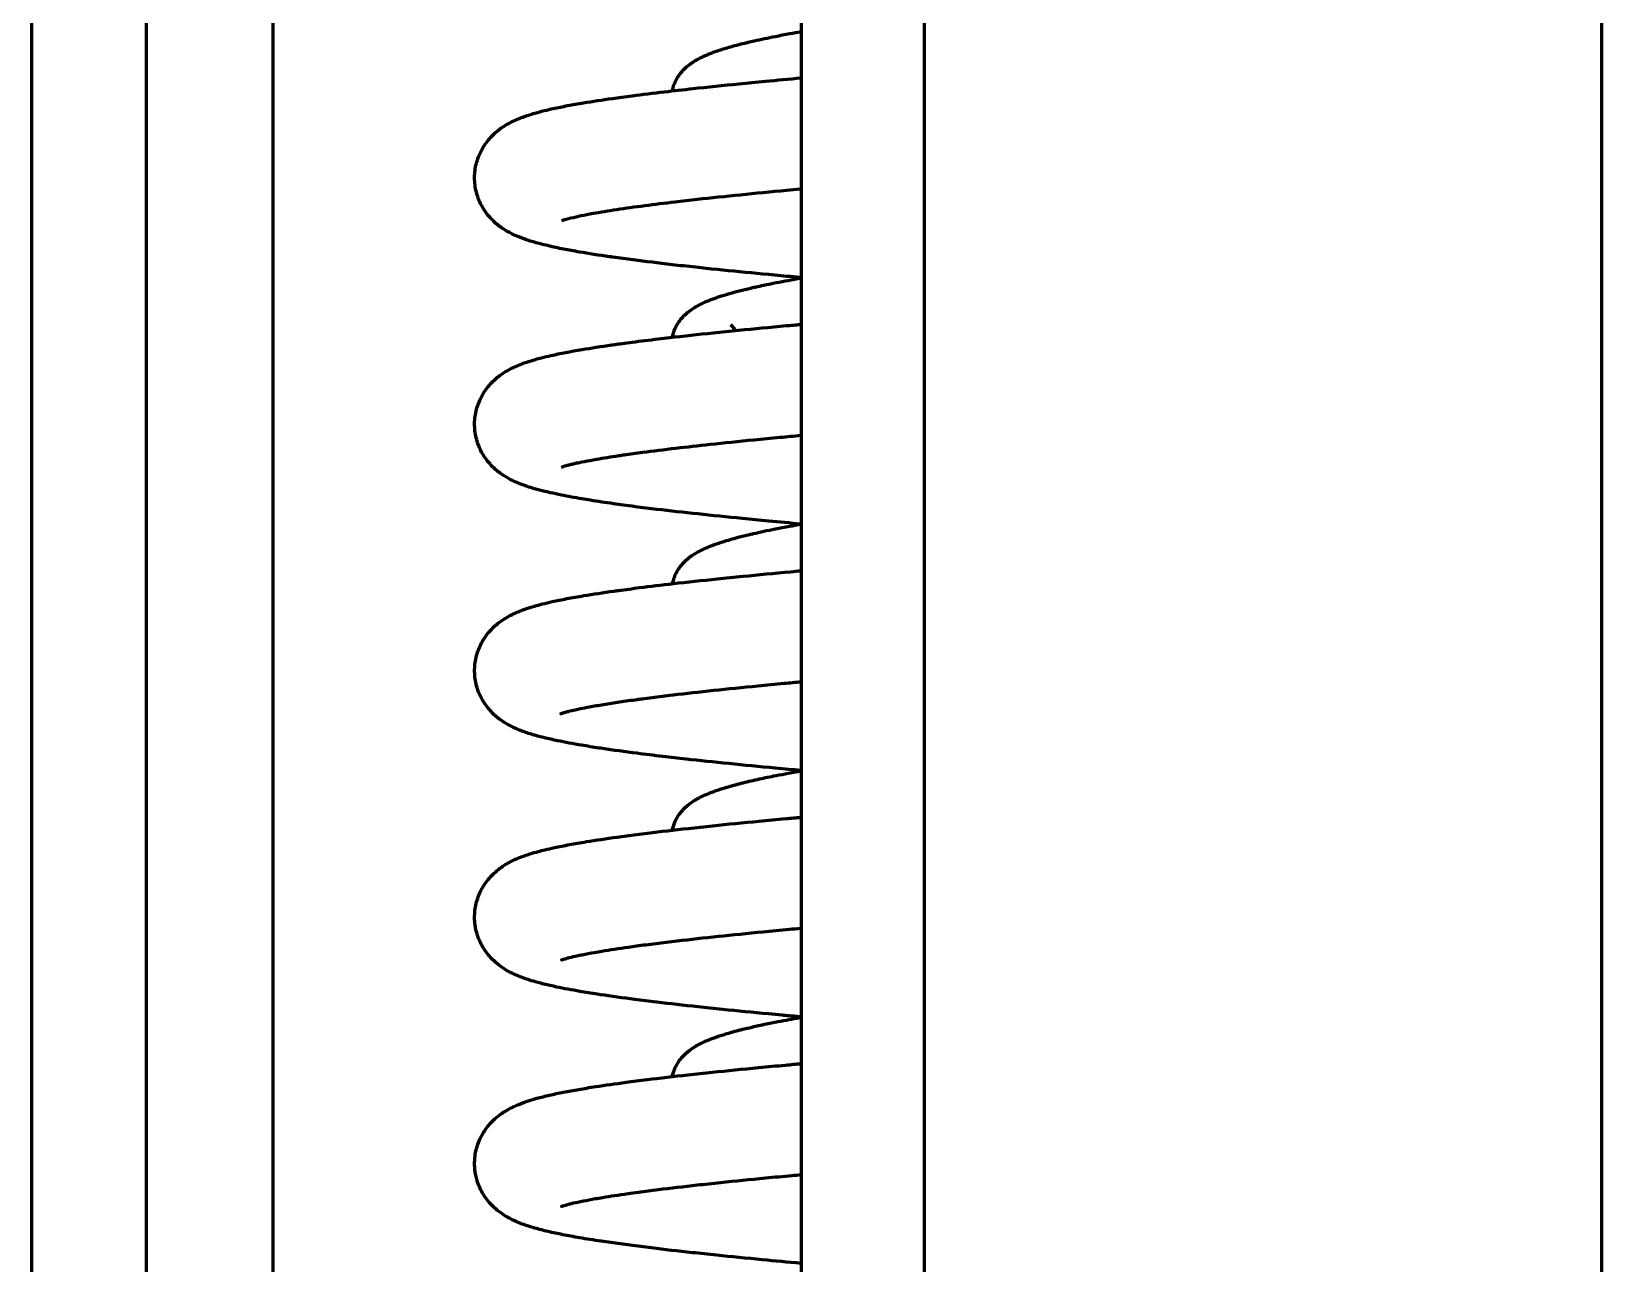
# Model space of a CAD drawing. Header units: millimetres. Extents: x 0 to 840, y 0 to 594.
# Drawn here: x 233.069 to 236.469, y 427.67 to 430.337 of the extents above; entities that cross this region are included whole.
import ezdxf

# ---------------------------------------------------------------- set-up
doc = ezdxf.new("R2010")
doc.units = ezdxf.units.MM
doc.linetypes.add('K5LT_BASIC', pattern=[0])
doc.layers.add('Системный слой', color=7, linetype='Continuous')

msp = doc.modelspace()

# ---------------------------------------------------------------- linework, layer by layer
at = {"layer": 'Системный слой', "color": 5, "linetype": 'K5LT_BASIC', "lineweight": 60, "true_color": 0x0000ff}
for p, q in [((236.46886, 512.31632), (236.46886, 411.74583)), ((235.00219, 512.30589), (235.00219, 411.73474)), ((233.06929, 445.75139), (233.06929, 413.77201)), ((233.31772, 445.75139), (233.31772, 413.77201)), ((233.59245, 413.73968), (233.59245, 445.75139)), ((234.73553, 445.61806), (234.73553, 413.95986))]:
    msp.add_line(p, q, dxfattribs=at)
for points, knots in [([(234.45704, 430.20838), (234.45729, 430.20966), (234.45756, 430.21092), (234.45887, 430.21635), (234.46009, 430.22011), (234.46318, 430.22783), (234.465, 430.23152), (234.46784, 430.23649), (234.46887, 430.23817), (234.47136, 430.24195), (234.47307, 430.24431), (234.47638, 430.24849), (234.47817, 430.25056), (234.48175, 430.25439), (234.48357, 430.25619), (234.48877, 430.261), (234.49195, 430.26359), (234.49742, 430.26764), (234.49937, 430.26899), (234.50363, 430.2718), (234.5058, 430.27314), (234.51282, 430.27726), (234.51779, 430.27984), (234.52543, 430.28346), (234.528, 430.28462), (234.53342, 430.28695), (234.5362, 430.2881), (234.54472, 430.29145), (234.55065, 430.2936), (234.56016, 430.29681), (234.5635, 430.29789), (234.57501, 430.3015), (234.58351, 430.30395), (234.60148, 430.30879), (234.61091, 430.31117), (234.62516, 430.31455), (234.62959, 430.31558), (234.64854, 430.31986), (234.66386, 430.32308), (234.68513, 430.32728), (234.69026, 430.32828), (234.70066, 430.33026), (234.70593, 430.33125), (234.71919, 430.33369), (234.72727, 430.33514), (234.73553, 430.33659)], [15.2721886, 15.2721886, 15.2721886, 15.2721886, 15.3505981, 15.3505981, 15.6040176, 15.6040176, 15.8715937, 15.8715937, 15.9989953, 15.9989953, 16.1953272, 16.1953272, 16.3954044, 16.3954044, 16.6006161, 16.6006161, 16.9683901, 16.9683901, 17.1971992, 17.1971992, 17.4396009, 17.4396009, 17.9779096, 17.9779096, 18.2543841, 18.2543841, 18.5404066, 18.5404066, 19.1165355, 19.1165355, 19.4230058, 19.4230058, 20.1431777, 20.1431777, 20.8633495, 20.8633495, 21.1788989, 21.1788989, 22.1836717, 22.1836717, 22.4959355, 22.4959355, 22.8069353, 22.8069353, 23.2661469, 23.2661469, 23.2661469, 23.2661469]), ([(234.73553, 429.80406), (234.73502, 429.80411), (234.73451, 429.80415), (234.7241, 429.80511), (234.71427, 429.80601), (234.66979, 429.81015), (234.63603, 429.81337), (234.57017, 429.8199), (234.53813, 429.82319), (234.49878, 429.82744), (234.49018, 429.82838), (234.47318, 429.83026), (234.46478, 429.8312), (234.42672, 429.83555), (234.39851, 429.83896), (234.36451, 429.84336), (234.35712, 429.84434), (234.3426, 429.8463), (234.33547, 429.84728), (234.32604, 429.84861), (234.32362, 429.84896), (234.29775, 429.85266), (234.27604, 429.85604), (234.24986, 429.86054), (234.24398, 429.86159), (234.23252, 429.86369), (234.2269, 429.86475), (234.2099, 429.86809), (234.19892, 429.87043), (234.1817, 429.87445), (234.17493, 429.87613), (234.1641, 429.87902), (234.15982, 429.88022), (234.15137, 429.88273), (234.14745, 429.88395), (234.13726, 429.88734), (234.13089, 429.88965), (234.12131, 429.89356), (234.11767, 429.89514), (234.10763, 429.89984), (234.10179, 429.90284), (234.09113, 429.90948), (234.08815, 429.91146), (234.08152, 429.91629), (234.07836, 429.91878), (234.072, 429.92426), (234.06871, 429.92734), (234.06125, 429.93508), (234.05646, 429.94077), (234.04874, 429.95173), (234.045, 429.95794), (234.04062, 429.96686), (234.03934, 429.96969), (234.03773, 429.97367), (234.0373, 429.97477), (234.03605, 429.97813), (234.03527, 429.9804), (234.03313, 429.98732), (234.03194, 429.99206), (234.03008, 430.00198), (234.02943, 430.00716), (234.02878, 430.0176), (234.02878, 430.02284), (234.02943, 430.03328), (234.03007, 430.03847), (234.03199, 430.04866), (234.03325, 430.05365), (234.03677, 430.06477), (234.03921, 430.07079), (234.04488, 430.08229), (234.04815, 430.08779), (234.05185, 430.09316), (234.05212, 430.09356), (234.05505, 430.09772), (234.05794, 430.10138), (234.06364, 430.10795), (234.06676, 430.11119), (234.07274, 430.1169), (234.07589, 430.11964), (234.08205, 430.1246), (234.08508, 430.12684), (234.09347, 430.13261), (234.09811, 430.13538), (234.10626, 430.13984), (234.10939, 430.14143), (234.11584, 430.14451), (234.1193, 430.14605), (234.12601, 430.14887), (234.1296, 430.15028), (234.13969, 430.15401), (234.14615, 430.15615), (234.1569, 430.15941), (234.16107, 430.16061), (234.17139, 430.16344), (234.17786, 430.16509), (234.1893, 430.16783), (234.1941, 430.16892), (234.20411, 430.17112), (234.20929, 430.17221), (234.22473, 430.17535), (234.23545, 430.17737), (234.25261, 430.18042), (234.25864, 430.18146), (234.2841, 430.18571), (234.30489, 430.18888), (234.3339, 430.19298), (234.34081, 430.19394), (234.3551, 430.19587), (234.3625, 430.19685), (234.3922, 430.20071), (234.41558, 430.20358), (234.45994, 430.20875), (234.48054, 430.21106), (234.53372, 430.21683), (234.56717, 430.22029), (234.61125, 430.22466), (234.62065, 430.22558), (234.63959, 430.22742), (234.64914, 430.22834), (234.6838, 430.23165), (234.70942, 430.23403), (234.73553, 430.23642)], [17.6884285, 17.6884285, 17.6884285, 17.6884285, 17.7043735, 17.7043735, 18.0168313, 18.0168313, 19.1283273, 19.1283273, 20.2622372, 20.2622372, 20.5844477, 20.5844477, 20.9082656, 20.9082656, 22.0728808, 22.0728808, 22.4036823, 22.4036823, 22.7360054, 22.7360054, 22.8518992, 22.8518992, 23.9829246, 23.9829246, 24.3226695, 24.3226695, 24.66273, 24.66273, 25.3849605, 25.3849605, 25.8673271, 25.8673271, 26.1963716, 26.1963716, 26.5102459, 26.5102459, 26.9967706, 26.9967706, 27.2771643, 27.2771643, 27.7636891, 27.7636891, 27.9805396, 27.9805396, 28.1842428, 28.1842428, 28.378812, 28.378812, 28.6591904, 28.6591904, 28.916498, 28.916498, 29.0286887, 29.0286887, 29.0714582, 29.0714582, 29.156997, 29.156997, 29.3280747, 29.3280747, 29.5083677, 29.5083677, 29.688836, 29.688836, 29.869319, 29.869319, 30.0496467, 30.0496467, 30.2830811, 30.2830811, 30.5232525, 30.5232525, 30.5422592, 30.5422592, 30.7270386, 30.7270386, 30.915031, 30.915031, 31.108195, 31.108195, 31.3088786, 31.3088786, 31.6586223, 31.6586223, 31.8968444, 31.8968444, 32.1544887, 32.1544887, 32.4298433, 32.4298433, 32.9496003, 32.9496003, 33.2648482, 33.2648482, 33.734176, 33.734176, 34.068088, 34.068088, 34.4066101, 34.4066101, 35.0562592, 35.0562592, 35.3963775, 35.3963775, 36.4565551, 36.4565551, 36.7793627, 36.7793627, 37.1116858, 37.1116858, 38.0896241, 38.0896241, 38.8816569, 38.8816569, 40.0688064, 40.0688064, 40.3863397, 40.3863397, 40.7027006, 40.7027006, 41.5254849, 41.5254849, 41.5254849, 41.5254849]), ([(234.21785, 429.9278), (234.21914, 429.92825), (234.2201, 429.92857), (234.22343, 429.9296), (234.22532, 429.93016), (234.23282, 429.93226), (234.24029, 429.93413), (234.25563, 429.93755), (234.26325, 429.93912), (234.27616, 429.94161), (234.28087, 429.94249), (234.30082, 429.94608), (234.3179, 429.94888), (234.3553, 429.95451), (234.37571, 429.95736), (234.41815, 429.96291), (234.44002, 429.96561), (234.4709, 429.96924), (234.47886, 429.97016), (234.49502, 429.97199), (234.50322, 429.97291), (234.54114, 429.9771), (234.57232, 429.98038), (234.63692, 429.98689), (234.67031, 429.99013), (234.71433, 429.99427), (234.72397, 429.99517), (234.7343, 429.99612), (234.73491, 429.99618), (234.73553, 429.99624)], [0, 0, 0, 0, 0.2897955, 0.2897955, 0.5816409, 0.5816409, 1.3463862, 1.3463862, 1.9505317, 1.9505317, 2.2744829, 2.2744829, 3.2715276, 3.2715276, 4.2685724, 4.2685724, 5.2037222, 5.2037222, 5.5213057, 5.5213057, 5.8377619, 5.8377619, 6.9633242, 6.9633242, 8.0735781, 8.0735781, 8.3817576, 8.3817576, 8.4011247, 8.4011247, 8.4011247, 8.4011247]), ([(234.45705, 429.67507), (234.45719, 429.67581), (234.45734, 429.67655), (234.45815, 429.68021), (234.45898, 429.68316), (234.46049, 429.68768), (234.46125, 429.68971), (234.46361, 429.69542), (234.46575, 429.69963), (234.46933, 429.7056), (234.47089, 429.70794), (234.4741, 429.71233), (234.47572, 429.71435), (234.4792, 429.71838), (234.48087, 429.72015), (234.48457, 429.72382), (234.4863, 429.72542), (234.48926, 429.72798), (234.49027, 429.72882), (234.49503, 429.73265), (234.49869, 429.73525), (234.50455, 429.73904), (234.50682, 429.74042), (234.51136, 429.74304), (234.51369, 429.74431), (234.52146, 429.74835), (234.52685, 429.75083), (234.53525, 429.75438), (234.53814, 429.75554), (234.54665, 429.75883), (234.5525, 429.76092), (234.56191, 429.76405), (234.56533, 429.76514), (234.57635, 429.76855), (234.58429, 429.77083), (234.59656, 429.77413), (234.60058, 429.77518), (234.6088, 429.77727), (234.61302, 429.77831), (234.62161, 429.78038), (234.626, 429.78141), (234.63307, 429.78303), (234.6357, 429.78363), (234.64367, 429.7854), (234.64912, 429.78658), (234.65944, 429.78877), (234.66429, 429.78977), (234.6856, 429.7941), (234.70292, 429.7974), (234.72588, 429.80155), (234.73067, 429.80241), (234.73553, 429.80326)], [15.2768675, 15.2768675, 15.2768675, 15.2768675, 15.3226388, 15.3226388, 15.5038265, 15.5038265, 15.6277923, 15.6277923, 15.9125579, 15.9125579, 16.1030822, 16.1030822, 16.2971223, 16.2971223, 16.4965792, 16.4965792, 16.7037709, 16.7037709, 16.8227694, 16.8227694, 17.2319817, 17.2319817, 17.4776568, 17.4776568, 17.7339668, 17.7339668, 18.3168072, 18.3168072, 18.6076537, 18.6076537, 19.1701677, 19.1701677, 19.4785389, 19.4785389, 20.1467249, 20.1467249, 20.4621955, 20.4621955, 20.7780559, 20.7780559, 21.0937778, 21.0937778, 21.2768328, 21.2768328, 21.6429428, 21.6429428, 21.9566204, 21.9566204, 22.9960812, 22.9960812, 23.2661439, 23.2661439, 23.2661439, 23.2661439]), ([(234.73553, 429.27073), (234.7119, 429.27289), (234.68868, 429.27505), (234.65629, 429.27812), (234.64675, 429.27904), (234.6278, 429.28087), (234.6184, 429.28179), (234.57573, 429.286), (234.54357, 429.28929), (234.48161, 429.29594), (234.45185, 429.29929), (234.41563, 429.30361), (234.40772, 429.30457), (234.39212, 429.3065), (234.38443, 429.30746), (234.36806, 429.30956), (234.35942, 429.3107), (234.34366, 429.31282), (234.3365, 429.31381), (234.31204, 429.31725), (234.29549, 429.31972), (234.27341, 429.32324), (234.26717, 429.32426), (234.24547, 429.32793), (234.23085, 429.3306), (234.20842, 429.3351), (234.20011, 429.33687), (234.18732, 429.33979), (234.18252, 429.34093), (234.17023, 429.344), (234.16288, 429.34599), (234.15176, 429.34928), (234.14747, 429.35061), (234.13792, 429.35378), (234.13245, 429.35574), (234.12306, 429.35949), (234.11993, 429.36081), (234.11278, 429.36406), (234.10958, 429.36561), (234.09986, 429.37069), (234.09327, 429.37458), (234.08347, 429.38149), (234.08001, 429.38412), (234.07364, 429.38946), (234.07036, 429.39242), (234.06435, 429.39846), (234.0615, 429.40158), (234.05638, 429.40775), (234.05409, 429.41075), (234.04822, 429.41921), (234.04479, 429.42496), (234.03888, 429.43711), (234.03641, 429.4433), (234.03291, 429.45476), (234.0317, 429.45977), (234.02988, 429.47003), (234.02929, 429.47523), (234.02876, 429.48568), (234.02882, 429.49094), (234.02958, 429.50132), (234.03028, 429.50651), (234.03228, 429.51657), (234.0336, 429.52157), (234.03671, 429.53108), (234.03855, 429.53572), (234.04331, 429.54606), (234.04643, 429.55161), (234.0525, 429.56092), (234.05542, 429.56487), (234.06121, 429.57192), (234.0642, 429.5752), (234.0701, 429.58113), (234.0733, 429.58405), (234.07938, 429.58919), (234.08259, 429.59166), (234.08881, 429.59613), (234.09188, 429.59815), (234.10059, 429.60353), (234.10547, 429.60615), (234.11397, 429.61032), (234.11717, 429.61178), (234.12379, 429.61463), (234.12738, 429.61608), (234.13436, 429.61873), (234.1381, 429.62007), (234.14807, 429.62343), (234.15428, 429.62533), (234.16497, 429.62837), (234.16933, 429.62954), (234.18023, 429.63235), (234.18707, 429.63399), (234.19914, 429.63671), (234.20415, 429.6378), (234.22011, 429.64112), (234.23147, 429.6433), (234.24929, 429.64651), (234.25526, 429.64754), (234.28126, 429.65193), (234.30269, 429.65522), (234.32818, 429.65884), (234.33063, 429.65918), (234.33802, 429.66022), (234.343, 429.6609), (234.35531, 429.66257), (234.36271, 429.66355), (234.38828, 429.66687), (234.40713, 429.6692), (234.43481, 429.67249), (234.44303, 429.67345), (234.48138, 429.67786), (234.51303, 429.6813), (234.55508, 429.68567), (234.56415, 429.6866), (234.58247, 429.68846), (234.59171, 429.68938), (234.63426, 429.69361), (234.66869, 429.6969), (234.71392, 429.7011), (234.72379, 429.70201), (234.73433, 429.70298), (234.73493, 429.70303), (234.73553, 429.70309)], [16.5663606, 16.5663606, 16.5663606, 16.5663606, 17.2924877, 17.2924877, 17.5996325, 17.5996325, 17.9079217, 17.9079217, 19.0126175, 19.0126175, 20.1319927, 20.1319927, 20.4517454, 20.4517454, 20.7727938, 20.7727938, 21.1485055, 21.1485055, 21.4730208, 21.4730208, 22.2807446, 22.2807446, 22.6104796, 22.6104796, 23.4569483, 23.4569483, 23.9903834, 23.9903834, 24.3200908, 24.3200908, 24.8535259, 24.8535259, 25.1663131, 25.1663131, 25.6012151, 25.6012151, 25.8685359, 25.8685359, 26.116084, 26.116084, 26.5555555, 26.5555555, 26.7651982, 26.7651982, 26.9635303, 26.9635303, 27.1405882, 27.1405882, 27.2896009, 27.2896009, 27.5356122, 27.5356122, 27.763994, 27.763994, 27.93323, 27.93323, 28.1012367, 28.1012367, 28.2690452, 28.2690452, 28.4376923, 28.4376923, 28.6082425, 28.6082425, 28.7818123, 28.7818123, 29.0144258, 29.0144258, 29.2041367, 29.2041367, 29.3870343, 29.3870343, 29.5755437, 29.5755437, 29.7710957, 29.7710957, 29.9754839, 29.9754839, 30.348663, 30.348663, 30.5930208, 30.5930208, 30.8580128, 30.8580128, 31.1404099, 31.1404099, 31.6206328, 31.6206328, 31.9351349, 31.9351349, 32.4061604, 32.4061604, 32.7343521, 32.7343521, 33.416162, 33.416162, 33.7477277, 33.7477277, 34.8217385, 34.8217385, 34.9351709, 34.9351709, 35.16103, 35.16103, 35.485184, 35.485184, 36.2610563, 36.2610563, 36.580868, 36.580868, 37.7325899, 37.7325899, 38.0447268, 38.0447268, 38.355728, 38.355728, 39.4621114, 39.4621114, 39.7678955, 39.7678955, 39.786304, 39.786304, 39.786304, 39.786304]), ([(234.59389, 429.6896), (234.59326, 429.69066), (234.59263, 429.69162), (234.59112, 429.69379), (234.59036, 429.69479), (234.58873, 429.69677), (234.58797, 429.69762), (234.58604, 429.69964), (234.58542, 429.70017), (234.58441, 429.70108), (234.58426, 429.70121), (234.58356, 429.70176)], [14.9257283, 14.9257283, 14.9257283, 14.9257283, 15.0471283, 15.0471283, 15.2065644, 15.2065644, 15.3730238, 15.3730238, 15.6995257, 15.6995257, 16.1761022, 16.1761022, 16.1761022, 16.1761022]), ([(234.21685, 429.39411), (234.21984, 429.3952), (234.22286, 429.39615), (234.23019, 429.39818), (234.233, 429.39893), (234.23865, 429.40034), (234.24179, 429.4011), (234.24847, 429.40263), (234.25208, 429.40343), (234.26283, 429.4057), (234.27032, 429.40718), (234.28311, 429.40956), (234.28804, 429.41045), (234.30763, 429.41387), (234.32368, 429.41644), (234.34487, 429.41959), (234.34864, 429.42015), (234.35884, 429.42162), (234.36536, 429.42254), (234.37872, 429.42438), (234.38555, 429.4253), (234.41502, 429.42919), (234.43914, 429.43218), (234.48815, 429.43792), (234.51283, 429.44068), (234.56901, 429.4467), (234.60094, 429.44997), (234.64332, 429.45415), (234.65259, 429.45505), (234.6713, 429.45686), (234.68074, 429.45776), (234.70514, 429.46008), (234.72024, 429.46149), (234.73553, 429.4629)], [0, 0, 0, 0, 0.8331386, 0.8331386, 1.178615, 1.178615, 1.505972, 1.505972, 1.8441185, 1.8441185, 2.4418788, 2.4418788, 2.7873352, 2.7873352, 3.7655314, 3.7655314, 3.9734403, 3.9734403, 4.3172882, 4.3172882, 4.6601058, 4.6601058, 5.7625891, 5.7625891, 6.7743012, 6.7743012, 7.9700863, 7.9700863, 8.3007951, 8.3007951, 8.6306292, 8.6306292, 9.1464625, 9.1464625, 9.1464625, 9.1464625]), ([(234.73553, 429.26993), (234.72712, 429.26845), (234.71889, 429.26697), (234.70551, 429.2645), (234.70025, 429.26352), (234.6899, 429.26154), (234.6848, 429.26055), (234.66288, 429.25622), (234.64695, 429.25286), (234.62943, 429.24887), (234.62687, 429.24827), (234.61993, 429.24665), (234.61563, 429.24562), (234.60721, 429.24354), (234.60308, 429.24249), (234.58723, 429.23836), (234.57616, 429.23521), (234.55832, 429.22958), (234.55115, 429.22714), (234.53859, 429.22243), (234.53306, 429.22019), (234.52502, 429.21661), (234.52242, 429.21539), (234.51411, 429.21129), (234.50866, 429.2083), (234.50105, 429.20346), (234.49881, 429.20195), (234.49448, 429.19883), (234.49245, 429.19727), (234.48924, 429.19463), (234.48825, 429.19378), (234.48585, 429.19166), (234.48465, 429.19054), (234.48144, 429.18741), (234.47969, 429.18558), (234.47608, 429.18145), (234.47438, 429.17936), (234.47109, 429.17489), (234.46948, 429.17249), (234.46578, 429.16637), (234.46354, 429.16197), (234.46022, 429.15384), (234.45872, 429.14923), (234.45744, 429.14366), (234.45723, 429.1427), (234.45705, 429.14173)], [18.3853412, 18.3853412, 18.3853412, 18.3853412, 18.8532709, 18.8532709, 19.1633425, 19.1633425, 19.4743143, 19.4743143, 20.5216556, 20.5216556, 20.7037988, 20.7037988, 21.0194418, 21.0194418, 21.3352817, 21.3352817, 22.2615558, 22.2615558, 22.9364604, 22.9364604, 23.5002372, 23.5002372, 23.7843674, 23.7843674, 24.3863033, 24.3863033, 24.6337324, 24.6337324, 24.868761, 24.868761, 24.9871171, 24.9871171, 25.1310435, 25.1310435, 25.3391407, 25.3391407, 25.5393258, 25.5393258, 25.7340671, 25.7340671, 26.0305805, 26.0305805, 26.3164807, 26.3164807, 26.376167, 26.376167, 26.376167, 26.376167]), ([(234.73553, 428.7374), (234.72674, 428.7382), (234.71802, 428.739), (234.69953, 428.74071), (234.6898, 428.74162), (234.6457, 428.74578), (234.61229, 428.74902), (234.54763, 428.75554), (234.51641, 428.75882), (234.47806, 428.76305), (234.46962, 428.76399), (234.45294, 428.76589), (234.4447, 428.76684), (234.41709, 428.77007), (234.39833, 428.77236), (234.35365, 428.77806), (234.32871, 428.78147), (234.30316, 428.78528), (234.30085, 428.78562), (234.29191, 428.78698), (234.28541, 428.78799), (234.27271, 428.79002), (234.26649, 428.79104), (234.24159, 428.79526), (234.22415, 428.7985), (234.1983, 428.80392), (234.18892, 428.80603), (234.17363, 428.8098), (234.16736, 428.81145), (234.1572, 428.81432), (234.15297, 428.81557), (234.14481, 428.81815), (234.14111, 428.81937), (234.12938, 428.82353), (234.12209, 428.82642), (234.11106, 428.83156), (234.1075, 428.83333), (234.09783, 428.83854), (234.09123, 428.84252), (234.08248, 428.84894), (234.08057, 428.8504), (234.07551, 428.85449), (234.07232, 428.85728), (234.06608, 428.86331), (234.06304, 428.86651), (234.05717, 428.87338), (234.05435, 428.87702), (234.04801, 428.88622), (234.04459, 428.89199), (234.03872, 428.90416), (234.03627, 428.91036), (234.0328, 428.92184), (234.03161, 428.92685), (234.02983, 428.93713), (234.02925, 428.94232), (234.02875, 428.95278), (234.02883, 428.95803), (234.02963, 428.96841), (234.03035, 428.97359), (234.03238, 428.98365), (234.03372, 428.98864), (234.03686, 428.99813), (234.03871, 429.00278), (234.04284, 429.01165), (234.04513, 429.01591), (234.05094, 429.02545), (234.0546, 429.03053), (234.05864, 429.03545), (234.05893, 429.0358), (234.06217, 429.03967), (234.06529, 429.04302), (234.0713, 429.04892), (234.07451, 429.05179), (234.08061, 429.05682), (234.08382, 429.05925), (234.09005, 429.06363), (234.09311, 429.06561), (234.09947, 429.06946), (234.10231, 429.07105), (234.11154, 429.07592), (234.1169, 429.07838), (234.12584, 429.08213), (234.12948, 429.08356), (234.13654, 429.08618), (234.1403, 429.08749), (234.15034, 429.09081), (234.15654, 429.09267), (234.16728, 429.09566), (234.17171, 429.09683), (234.18275, 429.09963), (234.18966, 429.10126), (234.20189, 429.10398), (234.20695, 429.10506), (234.21748, 429.10722), (234.22293, 429.10829), (234.24, 429.11155), (234.2522, 429.11372), (234.28517, 429.11922), (234.3069, 429.12252), (234.33381, 429.1263), (234.33741, 429.1268), (234.34822, 429.12828), (234.35554, 429.12927), (234.37042, 429.13122), (234.37798, 429.1322), (234.40896, 429.13612), (234.43349, 429.13905), (234.4895, 429.14542), (234.52145, 429.14887), (234.56384, 429.15323), (234.57297, 429.15416), (234.59139, 429.15602), (234.60068, 429.15694), (234.64345, 429.16116), (234.67803, 429.16445), (234.72086, 429.16841), (234.72817, 429.16908), (234.73553, 429.16975)], [19.7970632, 19.7970632, 19.7970632, 19.7970632, 20.1120136, 20.1120136, 20.4685374, 20.4685374, 21.739804, 21.739804, 23.0215718, 23.0215718, 23.3895586, 23.3895586, 23.7595578, 23.7595578, 24.6482165, 24.6482165, 25.9645016, 25.9645016, 26.0964552, 26.0964552, 26.4791021, 26.4791021, 26.8629761, 26.8629761, 28.054903, 28.054903, 28.7853081, 28.7853081, 29.3040354, 29.3040354, 29.6745649, 29.6745649, 30.0264126, 30.0264126, 30.6999469, 30.6999469, 30.9963086, 30.9963086, 31.5145983, 31.5145983, 31.6562276, 31.6562276, 31.8874162, 31.8874162, 32.1077679, 32.1077679, 32.3207316, 32.3207316, 32.6076623, 32.6076623, 32.8741875, 32.8741875, 33.0717915, 33.0717915, 33.2679546, 33.2679546, 33.4638593, 33.4638593, 33.6606931, 33.6606931, 33.8596717, 33.8596717, 34.0620649, 34.0620649, 34.2677557, 34.2677557, 34.548549, 34.548549, 34.5701562, 34.5701562, 34.7912235, 34.7912235, 35.0122932, 35.0122932, 35.241935, 35.241935, 35.4822139, 35.4822139, 35.7358717, 35.7358717, 36.2295364, 36.2295364, 36.5430799, 36.5430799, 36.8760585, 36.8760585, 37.4337727, 37.4337727, 37.8032086, 37.8032086, 38.3546784, 38.3546784, 38.738221, 38.738221, 39.125226, 39.125226, 39.9266874, 39.9266874, 41.1850252, 41.1850252, 41.3768597, 41.3768597, 41.7557518, 41.7557518, 42.1327515, 42.1327515, 43.2723122, 43.2723122, 44.6172388, 44.6172388, 44.9809669, 44.9809669, 45.3433972, 45.3433972, 46.6323719, 46.6323719, 46.8960766, 46.8960766, 46.8960766, 46.8960766]), ([(234.21617, 428.86055), (234.21616, 428.86054), (234.21541, 428.86021), (234.21601, 428.86046), (234.21641, 428.86061), (234.21859, 428.86141), (234.22206, 428.86255), (234.22779, 428.86419), (234.23018, 428.86484), (234.23676, 428.86656), (234.24145, 428.8677), (234.25034, 428.86971), (234.25407, 428.87052), (234.26393, 428.87258), (234.27045, 428.87387), (234.2821, 428.87605), (234.28696, 428.87693), (234.29715, 428.87871), (234.30244, 428.87961), (234.31338, 428.88141), (234.31906, 428.88232), (234.33068, 428.88413), (234.33662, 428.88504), (234.35497, 428.88775), (234.36788, 428.88958), (234.38482, 428.89186), (234.38826, 428.89232), (234.39869, 428.8937), (234.40581, 428.89463), (234.42761, 428.8974), (234.44275, 428.89925), (234.48619, 428.90438), (234.51569, 428.90768), (234.57733, 428.91423), (234.60943, 428.91749), (234.652, 428.92166), (234.66133, 428.92256), (234.68013, 428.92437), (234.68961, 428.92527), (234.71116, 428.92731), (234.72328, 428.92844), (234.73553, 428.92957)], [0, 0, 0, 0, 0.3120204, 0.3120204, 0.6271002, 0.6271002, 1.3539556, 1.3539556, 1.7113058, 1.7113058, 2.3037854, 2.3037854, 2.6961235, 2.6961235, 3.2886032, 3.2886032, 3.6868978, 3.6868978, 4.0854611, 4.0854611, 4.4841745, 4.4841745, 4.8765816, 4.8765816, 5.6613959, 5.6613959, 5.8583442, 5.8583442, 6.252241, 6.252241, 7.0400344, 7.0400344, 8.4321262, 8.4321262, 9.8071144, 9.8071144, 10.1879508, 10.1879508, 10.5676567, 10.5676567, 11.0437785, 11.0437785, 11.0437785, 11.0437785]), ([(234.45706, 428.60845), (234.4572, 428.60919), (234.45735, 428.6099), (234.45813, 428.61344), (234.45903, 428.61666), (234.46089, 428.62218), (234.46202, 428.62504), (234.46498, 428.63152), (234.46696, 428.63514), (234.47145, 428.64218), (234.47373, 428.64525), (234.478, 428.65037), (234.47964, 428.65217), (234.48249, 428.6551), (234.48355, 428.65615), (234.48654, 428.65897), (234.48847, 428.66066), (234.49404, 428.66524), (234.49779, 428.66796), (234.50368, 428.67183), (234.50586, 428.67318), (234.51039, 428.67583), (234.5126, 428.67706), (234.51736, 428.67957), (234.51976, 428.68077), (234.52742, 428.68442), (234.5328, 428.68674), (234.54128, 428.6901), (234.54422, 428.69122), (234.55376, 428.6947), (234.56053, 428.69697), (234.57113, 428.70027), (234.57471, 428.70135), (234.58836, 428.70533), (234.59891, 428.70814), (234.62139, 428.71372), (234.63327, 428.71646), (234.65718, 428.72166), (234.66909, 428.72412), (234.69002, 428.72824), (234.69876, 428.72991), (234.71305, 428.73256), (234.71844, 428.73354), (234.72774, 428.73522), (234.73161, 428.7359), (234.73553, 428.73659)], [15.2790658, 15.2790658, 15.2790658, 15.2790658, 15.3234826, 15.3234826, 15.5077396, 15.5077396, 15.6911983, 15.6911983, 15.9648296, 15.9648296, 16.2535292, 16.2535292, 16.4523993, 16.4523993, 16.5755251, 16.5755251, 16.790803, 16.790803, 17.2011261, 17.2011261, 17.4432652, 17.4432652, 17.6952559, 17.6952559, 17.9591308, 17.9591308, 18.5196186, 18.5196186, 18.8142609, 18.8142609, 19.4456039, 19.4456039, 19.7573526, 19.7573526, 20.6028394, 20.6028394, 21.4483262, 21.4483262, 22.2158382, 22.2158382, 22.7406791, 22.7406791, 23.0511068, 23.0511068, 23.2688655, 23.2688655, 23.2688655, 23.2688655]), ([(234.73553, 428.20406), (234.73165, 428.20442), (234.72779, 428.20477), (234.71406, 428.20603), (234.70427, 428.20694), (234.68479, 428.20876), (234.67512, 428.20967), (234.63129, 428.21383), (234.59811, 428.21709), (234.55709, 428.22127), (234.54809, 428.2222), (234.53028, 428.22406), (234.52146, 428.225), (234.48143, 428.22929), (234.45154, 428.23265), (234.40685, 428.23799), (234.39097, 428.23995), (234.34918, 428.24533), (234.32444, 428.24874), (234.29911, 428.25255), (234.29682, 428.2529), (234.28796, 428.25426), (234.28151, 428.25527), (234.26892, 428.2573), (234.26275, 428.25833), (234.23864, 428.26246), (234.22183, 428.26563), (234.19686, 428.27091), (234.1878, 428.27296), (234.17445, 428.27627), (234.16986, 428.27746), (234.15956, 428.28028), (234.15363, 428.28202), (234.1439, 428.28511), (234.14022, 428.28634), (234.12821, 428.29064), (234.12081, 428.29362), (234.10955, 428.29897), (234.10599, 428.30077), (234.09923, 428.3045), (234.09578, 428.30653), (234.08677, 428.31233), (234.08087, 428.31659), (234.07176, 428.32448), (234.06861, 428.32743), (234.0625, 428.33379), (234.05953, 428.33717), (234.05386, 428.34437), (234.05114, 428.3482), (234.04603, 428.35632), (234.04368, 428.36054), (234.03868, 428.37093), (234.03623, 428.37713), (234.03235, 428.39003), (234.03091, 428.39657), (234.0293, 428.40845), (234.02892, 428.41368), (234.02881, 428.42414), (234.02908, 428.42938), (234.03026, 428.43968), (234.03117, 428.44482), (234.03354, 428.45472), (234.03506, 428.45966), (234.03849, 428.46894), (234.04049, 428.47348), (234.04488, 428.48213), (234.04729, 428.48628), (234.05245, 428.49417), (234.05524, 428.49796), (234.06093, 428.50494), (234.06396, 428.50828), (234.07137, 428.51576), (234.07615, 428.51993), (234.08372, 428.52585), (234.08687, 428.52811), (234.09315, 428.53231), (234.09612, 428.53414), (234.10251, 428.53784), (234.10533, 428.53935), (234.11475, 428.54411), (234.12062, 428.54668), (234.12992, 428.5504), (234.13364, 428.55179), (234.14092, 428.55437), (234.14461, 428.5556), (234.15478, 428.55882), (234.16092, 428.56059), (234.17169, 428.5635), (234.17627, 428.56467), (234.18753, 428.56743), (234.19452, 428.56903), (234.20689, 428.57171), (234.2121, 428.57279), (234.22282, 428.57494), (234.22838, 428.57601), (234.24563, 428.57923), (234.25789, 428.58136), (234.29134, 428.58684), (234.31356, 428.59016), (234.34396, 428.59437), (234.35066, 428.59528), (234.36484, 428.59716), (234.37235, 428.59814), (234.3876, 428.60009), (234.39534, 428.60106), (234.43117, 428.60546), (234.46079, 428.60888), (234.50061, 428.61325), (234.50938, 428.61419), (234.52705, 428.61608), (234.53594, 428.61701), (234.57703, 428.62129), (234.61047, 428.62462), (234.65459, 428.62886), (234.66421, 428.62978), (234.68357, 428.63161), (234.69332, 428.63252), (234.71385, 428.63443), (234.72464, 428.63543), (234.73553, 428.63642)], [19.1770323, 19.1770323, 19.1770323, 19.1770323, 19.3120175, 19.3120175, 19.6577643, 19.6577643, 20.0046982, 20.0046982, 21.2430176, 21.2430176, 21.5958427, 21.5958427, 21.9500836, 21.9500836, 23.224477, 23.224477, 23.9643774, 23.9643774, 25.2431825, 25.2431825, 25.3713842, 25.3713842, 25.7434313, 25.7434313, 26.11665, 26.11665, 27.2409605, 27.2409605, 27.9319319, 27.9319319, 28.299263, 28.299263, 28.7986881, 28.7986881, 29.1404332, 29.1404332, 29.8109718, 29.8109718, 30.0954425, 30.0954425, 30.3608497, 30.3608497, 30.7863484, 30.7863484, 31.0064767, 31.0064767, 31.2173325, 31.2173325, 31.4223655, 31.4223655, 31.6218359, 31.6218359, 31.8801658, 31.8801658, 32.1275261, 32.1275261, 32.317694, 32.317694, 32.5080486, 32.5080486, 32.6997805, 32.6997805, 32.8941218, 32.8941218, 33.0923796, 33.0923796, 33.2923084, 33.2923084, 33.498372, 33.498372, 33.7083085, 33.7083085, 34.0277301, 34.0277301, 34.2535739, 34.2535739, 34.4905944, 34.4905944, 34.7420119, 34.7420119, 35.2539706, 35.2539706, 35.5666369, 35.5666369, 35.8946062, 35.8946062, 36.4276233, 36.4276233, 36.7909893, 36.7909893, 37.3240063, 37.3240063, 37.6982661, 37.6982661, 38.0745125, 38.0745125, 38.844712, 38.844712, 40.0753332, 40.0753332, 40.4150224, 40.4150224, 40.7816372, 40.7816372, 41.1468924, 41.1468924, 42.4413362, 42.4413362, 42.8010322, 42.8010322, 43.1564056, 43.1564056, 44.4235265, 44.4235265, 44.7725292, 44.7725292, 45.120379, 45.120379, 45.499471, 45.499471, 45.499471, 45.499471]), ([(234.21717, 428.32771), (234.21772, 428.32799), (234.21518, 428.32686), (234.21985, 428.3285), (234.2243, 428.32988), (234.22953, 428.33133), (234.23244, 428.33211), (234.23955, 428.33392), (234.2453, 428.33526), (234.25395, 428.33716), (234.25784, 428.33799), (234.2701, 428.34048), (234.27906, 428.34218), (234.29374, 428.34479), (234.29897, 428.34569), (234.32175, 428.34949), (234.34114, 428.35245), (234.36778, 428.35621), (234.37339, 428.35698), (234.38589, 428.35868), (234.39282, 428.3596), (234.407, 428.36145), (234.41423, 428.36237), (234.42898, 428.36422), (234.4365, 428.36514), (234.45179, 428.36699), (234.45956, 428.36791), (234.4956, 428.37211), (234.52544, 428.37541), (234.5877, 428.38196), (234.62007, 428.38522), (234.66295, 428.38939), (234.67234, 428.39029), (234.69126, 428.3921), (234.7008, 428.393), (234.71872, 428.39468), (234.7271, 428.39546), (234.73553, 428.39624)], [0, 0, 0, 0, 0.3601992, 0.3601992, 0.6673966, 0.6673966, 0.8163462, 0.8163462, 1.2435265, 1.2435265, 1.5518353, 1.5518353, 2.1626344, 2.1626344, 2.4765091, 2.4765091, 3.4877879, 3.4877879, 3.7502743, 3.7502743, 4.0610458, 4.0610458, 4.3710677, 4.3710677, 4.6806034, 4.6806034, 4.9888411, 4.9888411, 6.0847928, 6.0847928, 7.1666233, 7.1666233, 7.4660599, 7.4660599, 7.7647006, 7.7647006, 8.0227982, 8.0227982, 8.0227982, 8.0227982]), ([(234.45705, 428.07506), (234.45709, 428.0753), (234.45714, 428.07553), (234.45778, 428.0787), (234.45852, 428.08157), (234.4603, 428.08723), (234.46127, 428.08984), (234.46356, 428.09519), (234.46474, 428.09758), (234.46745, 428.10255), (234.46882, 428.10478), (234.47167, 428.10904), (234.47306, 428.11094), (234.47716, 428.11617), (234.48012, 428.11943), (234.48487, 428.1241), (234.48681, 428.12587), (234.49069, 428.12919), (234.49266, 428.13076), (234.49855, 428.13518), (234.50227, 428.13764), (234.50844, 428.14138), (234.51065, 428.14264), (234.51531, 428.14517), (234.51777, 428.14644), (234.52546, 428.15021), (234.53091, 428.15261), (234.53944, 428.15606), (234.54235, 428.15718), (234.55138, 428.16053), (234.5577, 428.1627), (234.56778, 428.16591), (234.57128, 428.16698), (234.58382, 428.17072), (234.59327, 428.17331), (234.6046, 428.1762), (234.60591, 428.17654), (234.60899, 428.17731), (234.61074, 428.17775), (234.61606, 428.17905), (234.61967, 428.17992), (234.62772, 428.18181), (234.63219, 428.18284), (234.6413, 428.18488), (234.64594, 428.18589), (234.6529, 428.18739), (234.65515, 428.18786), (234.66196, 428.18929), (234.66659, 428.19024), (234.67623, 428.19219), (234.68126, 428.19319), (234.70122, 428.19707), (234.71677, 428.19995), (234.73383, 428.20296), (234.73468, 428.20311), (234.73553, 428.20326)], [15.2729526, 15.2729526, 15.2729526, 15.2729526, 15.2872126, 15.2872126, 15.4664506, 15.4664506, 15.6465132, 15.6465132, 15.8291574, 15.8291574, 16.0162879, 16.0162879, 16.1864223, 16.1864223, 16.5140654, 16.5140654, 16.7260507, 16.7260507, 16.9454418, 16.9454418, 17.372447, 17.372447, 17.6216881, 17.6216881, 17.8853399, 17.8853399, 18.4580657, 18.4580657, 18.7500752, 18.7500752, 19.3462668, 19.3462668, 19.6560015, 19.6560015, 20.4273059, 20.4273059, 20.5284503, 20.5284503, 20.6608431, 20.6608431, 20.9256287, 20.9256287, 21.2410968, 21.2410968, 21.5559823, 21.5559823, 21.7044628, 21.7044628, 22.0014237, 22.0014237, 22.3139806, 22.3139806, 23.2204594, 23.2204594, 23.2676099, 23.2676099, 23.2676099, 23.2676099]), ([(234.73553, 427.67073), (234.70703, 427.67333), (234.67912, 427.67594), (234.61784, 427.68181), (234.58486, 427.68508), (234.54416, 427.68928), (234.53525, 427.69021), (234.51761, 427.69207), (234.50889, 427.69301), (234.46929, 427.69731), (234.43979, 427.70068), (234.40396, 427.70503), (234.39615, 427.70599), (234.38077, 427.70793), (234.3732, 427.7089), (234.35119, 427.71178), (234.33713, 427.7137), (234.31664, 427.71662), (234.30981, 427.71762), (234.28662, 427.72109), (234.27103, 427.72357), (234.24337, 427.72832), (234.23118, 427.73056), (234.21424, 427.73392), (234.20898, 427.735), (234.1928, 427.73846), (234.18242, 427.74089), (234.16816, 427.74458), (234.16374, 427.74579), (234.153, 427.74887), (234.14687, 427.75077), (234.13698, 427.75414), (234.13298, 427.75559), (234.12323, 427.75937), (234.11705, 427.76198), (234.10716, 427.76684), (234.10423, 427.76837), (234.09724, 427.77233), (234.09436, 427.77407), (234.08543, 427.77995), (234.0801, 427.78389), (234.07141, 427.79147), (234.06811, 427.7946), (234.06212, 427.80088), (234.05889, 427.8046), (234.05336, 427.81173), (234.05043, 427.81591), (234.0455, 427.82393), (234.04306, 427.82839), (234.03889, 427.83728), (234.037, 427.84196), (234.03406, 427.85078), (234.03291, 427.85489), (234.03051, 427.86552), (234.02955, 427.87216), (234.02869, 427.88549), (234.0288, 427.89218), (234.02991, 427.90399), (234.03072, 427.90914), (234.03295, 427.91921), (234.03436, 427.92414), (234.0377, 427.93367), (234.03964, 427.93827), (234.04393, 427.94706), (234.04629, 427.95126), (234.04966, 427.95658), (234.05054, 427.95792), (234.05405, 427.96305), (234.05691, 427.96676), (234.06383, 427.97493), (234.06833, 427.9795), (234.07731, 427.98761), (234.08201, 427.99129), (234.08982, 427.99681), (234.09268, 427.99867), (234.09903, 428.00254), (234.10189, 428.00415), (234.10825, 428.00753), (234.11147, 428.00912), (234.12132, 428.0137), (234.12806, 428.01641), (234.13843, 428.02018), (234.14193, 428.02138), (234.15169, 428.02455), (234.1577, 428.02634), (234.16813, 428.02922), (234.17263, 428.03041), (234.18171, 428.03269), (234.1864, 428.03381), (234.20066, 428.03709), (234.21045, 428.03916), (234.22617, 428.04226), (234.23178, 428.04332), (234.24841, 428.04638), (234.25982, 428.04835), (234.27803, 428.05132), (234.28446, 428.05234), (234.31146, 428.05652), (234.3334, 428.05964), (234.36409, 428.06373), (234.37158, 428.06471), (234.38683, 428.06666), (234.39457, 428.06763), (234.43038, 428.07203), (234.45999, 428.07546), (234.49978, 428.07982), (234.50855, 428.08077), (234.5262, 428.08265), (234.53509, 428.08359), (234.57614, 428.08786), (234.60955, 428.09119), (234.65364, 428.09544), (234.66326, 428.09635), (234.68261, 428.09819), (234.69235, 428.0991), (234.7132, 428.10104), (234.72432, 428.10206), (234.73553, 428.10309)], [17.6977866, 17.6977866, 17.6977866, 17.6977866, 18.5959474, 18.5959474, 19.7203176, 19.7203176, 20.0400986, 20.0400986, 20.36123, 20.36123, 21.5159255, 21.5159255, 21.8448844, 21.8448844, 22.1749598, 22.1749598, 22.823392, 22.823392, 23.1581818, 23.1581818, 23.9860818, 23.9860818, 24.7105319, 24.7105319, 25.0510315, 25.0510315, 25.7754816, 25.7754816, 26.1074014, 26.1074014, 26.5905055, 26.5905055, 26.8917001, 26.8917001, 27.3770869, 27.3770869, 27.6277075, 27.6277075, 27.8557844, 27.8557844, 28.2072538, 28.2072538, 28.4015107, 28.4015107, 28.5895768, 28.5895768, 28.7735204, 28.7735204, 28.9551006, 28.9551006, 29.1359617, 29.1359617, 29.2859616, 29.2859616, 29.5174384, 29.5174384, 29.7470973, 29.7470973, 29.927505, 29.927505, 30.1077879, 30.1077879, 30.2880376, 30.2880376, 30.4687315, 30.4687315, 30.5311289, 30.5311289, 30.7155986, 30.7155986, 30.9863256, 30.9863256, 31.2860623, 31.2860623, 31.4953656, 31.4953656, 31.7191725, 31.7191725, 31.9618547, 31.9618547, 32.4843599, 32.4843599, 32.7734612, 32.7734612, 33.2419146, 33.2419146, 33.5691385, 33.5691385, 33.9021629, 33.9021629, 34.5480884, 34.5480884, 34.8885664, 34.8885664, 35.5344918, 35.5344918, 35.8725224, 35.8725224, 36.9260806, 36.9260806, 37.2578887, 37.2578887, 37.5887803, 37.5887803, 38.7606391, 38.7606391, 39.0860287, 39.0860287, 39.4076174, 39.4076174, 40.5541053, 40.5541053, 40.869982, 40.869982, 41.1847828, 41.1847828, 41.5381368, 41.5381368, 41.5381368, 41.5381368]), ([(234.21683, 427.7942), (234.21743, 427.7945), (234.21549, 427.79364), (234.22018, 427.79528), (234.22477, 427.79668), (234.23001, 427.79813), (234.23285, 427.79888), (234.24037, 427.80079), (234.24612, 427.80212), (234.25612, 427.80429), (234.26008, 427.80512), (234.27224, 427.80756), (234.28088, 427.80918), (234.29525, 427.81172), (234.30049, 427.81261), (234.32258, 427.81628), (234.341, 427.81909), (234.36836, 427.82296), (234.37588, 427.82399), (234.39047, 427.82596), (234.39747, 427.82688), (234.41177, 427.82872), (234.41908, 427.82965), (234.45289, 427.83385), (234.48112, 427.83714), (234.51924, 427.84135), (234.52764, 427.84226), (234.54466, 427.84409), (234.55327, 427.84501), (234.59305, 427.84917), (234.62554, 427.85243), (234.66854, 427.85659), (234.67796, 427.8575), (234.69694, 427.8593), (234.70651, 427.8602), (234.72258, 427.8617), (234.72903, 427.8623), (234.73553, 427.8629)], [0, 0, 0, 0, 0.4015746, 0.4015746, 0.7481505, 0.7481505, 0.9225902, 0.9225902, 1.4555256, 1.4555256, 1.7759635, 1.7759635, 2.3785378, 2.3785378, 2.7032115, 2.7032115, 3.6971855, 3.6971855, 4.0602856, 4.0602856, 4.3815074, 4.3815074, 4.7022128, 4.7022128, 5.8375728, 5.8375728, 6.152724, 6.152724, 6.4666554, 6.4666554, 7.5844933, 7.5844933, 7.8940424, 7.8940424, 8.2027677, 8.2027677, 8.408371, 8.408371, 8.408371, 8.408371])]:
    msp.add_open_spline(points, degree=3, knots=knots, dxfattribs=at)

doc.saveas('drawing.dxf')
